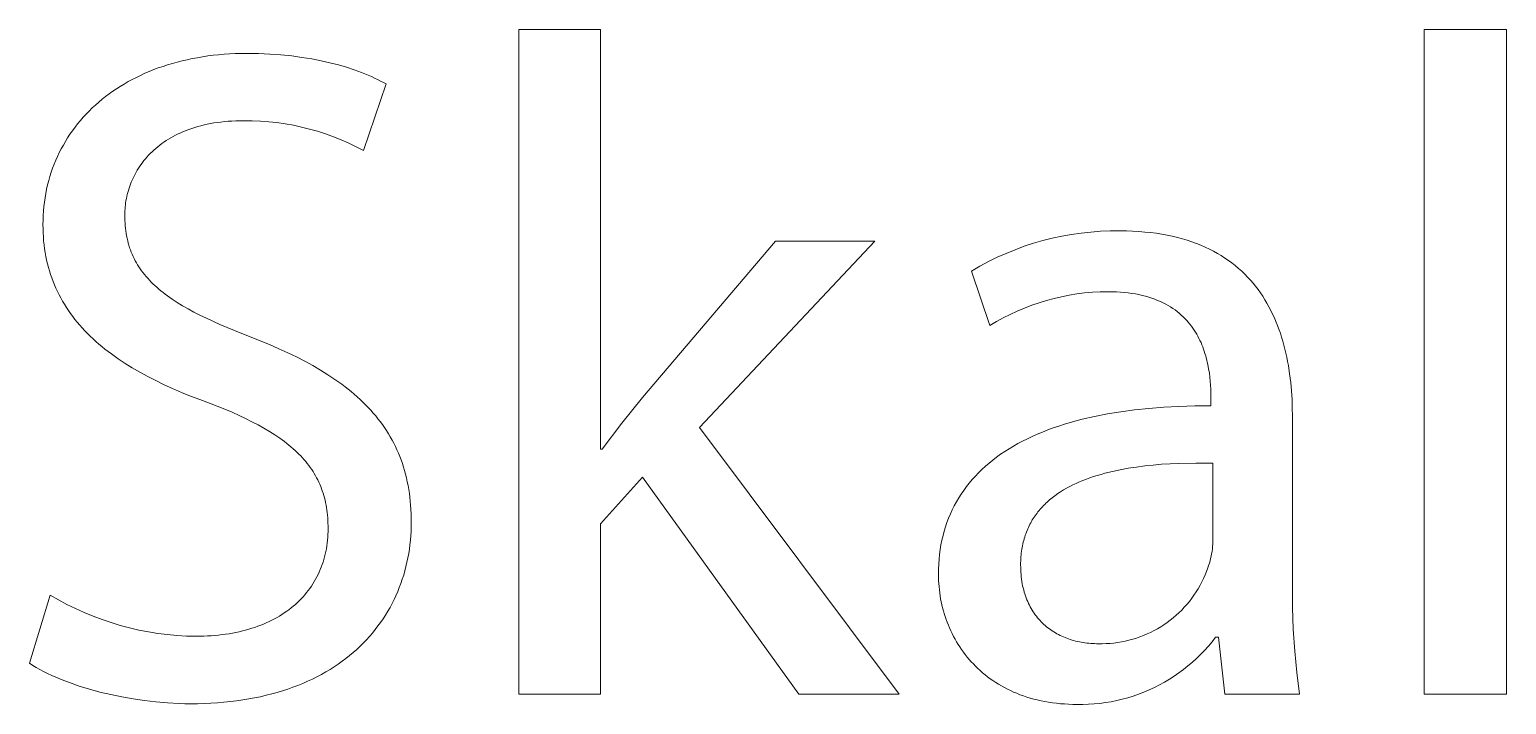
# Model space of a CAD drawing. Header units: millimetres. Extents: x -2542 to 6192, y -257 to 5845.
# Drawn here: x 5474.7 to 5612.7, y 121.5 to 184.5 of the extents above; entities that cross this region are included whole.
import ezdxf

# ---------------------------------------------------------------- set-up
doc = ezdxf.new("R2010")
doc.units = ezdxf.units.MM
doc.header["$MEASUREMENT"] = 0
doc.layers.add('Domyślny', color=7, linetype='Continuous', true_color=0x000000)

msp = doc.modelspace()

# ---------------------------------------------------------------- linework, layer by layer
at = {"layer": 'Domyślny', "color": 18, "lineweight": 15, "true_color": 0x000000}
for p, q in [((5520.4, 122.43), (5520.4, 184.52)), ((5520.4, 184.52), (5528.02, 184.52)), ((5528.02, 184.52), (5528.02, 145.31)), ((5604.95, 184.52), (5612.65, 184.52)), ((5604.95, 122.42), (5604.95, 184.52)), ((5612.65, 184.52), (5612.65, 122.42)), ((5491.35, 182.05), (5491.85, 182.11)), ((5491.85, 182.11), (5492.35, 182.16)), ((5492.35, 182.16), (5492.86, 182.21)), ((5492.86, 182.21), (5493.38, 182.24)), ((5493.38, 182.24), (5493.9, 182.27)), ((5493.9, 182.27), (5494.43, 182.28)), ((5494.43, 182.28), (5494.96, 182.29)), ((5494.96, 182.29), (5496.08, 182.27)), ((5496.08, 182.27), (5497.15, 182.22)), ((5497.15, 182.22), (5498.18, 182.15)), ((5498.18, 182.15), (5499.18, 182.05)), ((5485.88, 180.6), (5486.3, 180.77)), ((5486.3, 180.77), (5486.72, 180.93)), ((5486.72, 180.93), (5487.16, 181.08)), ((5487.16, 181.08), (5487.59, 181.22)), ((5487.59, 181.22), (5488.04, 181.35)), ((5488.04, 181.35), (5488.49, 181.48)), ((5488.49, 181.48), (5488.95, 181.6)), ((5488.95, 181.6), (5489.42, 181.7)), ((5489.42, 181.7), (5489.89, 181.8)), ((5489.89, 181.8), (5490.37, 181.89)), ((5490.37, 181.89), (5490.86, 181.97)), ((5490.86, 181.97), (5491.35, 182.05)), ((5499.18, 182.05), (5500.13, 181.92)), ((5500.13, 181.92), (5501.05, 181.77)), ((5501.05, 181.77), (5501.92, 181.61)), ((5501.92, 181.61), (5502.75, 181.42)), ((5502.75, 181.42), (5503.55, 181.21)), ((5503.55, 181.21), (5504.3, 180.99)), ((5504.3, 180.99), (5505.02, 180.75)), ((5505.02, 180.75), (5505.69, 180.51)), ((5483.17, 179.21), (5483.54, 179.43)), ((5483.54, 179.43), (5483.91, 179.65)), ((5483.91, 179.65), (5484.29, 179.85)), ((5484.29, 179.85), (5484.68, 180.05)), ((5484.68, 180.05), (5485.07, 180.24)), ((5485.07, 180.24), (5485.47, 180.43)), ((5485.47, 180.43), (5485.88, 180.6)), ((5505.69, 180.51), (5506.33, 180.25)), ((5507.99, 179.44), (5505.9, 173.21)), ((5506.33, 180.25), (5506.63, 180.12)), ((5506.63, 180.12), (5506.92, 179.98)), ((5506.92, 179.98), (5507.2, 179.85)), ((5507.2, 179.85), (5507.48, 179.71)), ((5507.48, 179.71), (5507.74, 179.57)), ((5507.74, 179.57), (5507.99, 179.44)), ((5481.16, 177.73), (5481.47, 178)), ((5481.47, 178), (5481.79, 178.25)), ((5481.79, 178.25), (5482.13, 178.5)), ((5482.13, 178.5), (5482.47, 178.75)), ((5482.47, 178.75), (5482.82, 178.98)), ((5482.82, 178.98), (5483.17, 179.21)), ((5479.7, 176.32), (5479.98, 176.61)), ((5479.98, 176.61), (5480.26, 176.9)), ((5480.26, 176.9), (5480.55, 177.19)), ((5480.55, 177.19), (5480.85, 177.46)), ((5480.85, 177.46), (5481.16, 177.73)), ((5478.7, 175.07), (5478.94, 175.39)), ((5478.94, 175.39), (5479.18, 175.7)), ((5479.18, 175.7), (5479.44, 176.01)), ((5479.44, 176.01), (5479.7, 176.32)), ((5489.85, 175.28), (5489.58, 175.19)), ((5490.12, 175.37), (5489.85, 175.28)), ((5490.41, 175.46), (5490.12, 175.37)), ((5490.69, 175.53), (5490.41, 175.46)), ((5490.99, 175.61), (5490.69, 175.53)), ((5491.29, 175.67), (5490.99, 175.61)), ((5491.6, 175.73), (5491.29, 175.67)), ((5491.92, 175.79), (5491.6, 175.73)), ((5492.24, 175.84), (5491.92, 175.79)), ((5492.57, 175.88), (5492.24, 175.84)), ((5492.91, 175.92), (5492.57, 175.88)), ((5493.25, 175.95), (5492.91, 175.92)), ((5493.6, 175.97), (5493.25, 175.95)), ((5493.96, 175.99), (5493.6, 175.97)), ((5494.33, 176), (5493.96, 175.99)), ((5494.7, 176), (5494.33, 176)), ((5495.48, 176), (5494.7, 176)), ((5496.26, 175.96), (5495.48, 176)), ((5497.03, 175.9), (5496.26, 175.96)), ((5497.8, 175.82), (5497.03, 175.9)), ((5498.57, 175.71), (5497.8, 175.82)), ((5499.34, 175.57), (5498.57, 175.71)), ((5500.1, 175.41), (5499.34, 175.57)), ((5500.85, 175.22), (5500.1, 175.41)), ((5501.6, 175.01), (5500.85, 175.22)), ((5477.85, 173.73), (5478.05, 174.07)), ((5478.05, 174.07), (5478.25, 174.41)), ((5478.25, 174.41), (5478.47, 174.74)), ((5478.47, 174.74), (5478.7, 175.07)), ((5487.04, 173.86), (5486.85, 173.72)), ((5487.24, 174), (5487.04, 173.86)), ((5487.45, 174.14), (5487.24, 174)), ((5487.66, 174.27), (5487.45, 174.14)), ((5487.88, 174.4), (5487.66, 174.27)), ((5488.1, 174.53), (5487.88, 174.4)), ((5488.33, 174.65), (5488.1, 174.53)), ((5488.57, 174.77), (5488.33, 174.65)), ((5488.81, 174.88), (5488.57, 174.77)), ((5489.06, 174.99), (5488.81, 174.88)), ((5489.32, 175.09), (5489.06, 174.99)), ((5489.58, 175.19), (5489.32, 175.09)), ((5502.34, 174.77), (5501.6, 175.01)), ((5503.07, 174.51), (5502.34, 174.77)), ((5503.79, 174.22), (5503.07, 174.51)), ((5504.51, 173.91), (5503.79, 174.22)), ((5505.21, 173.57), (5504.51, 173.91)), ((5477.14, 172.3), (5477.3, 172.67)), ((5477.3, 172.67), (5477.47, 173.03)), ((5477.47, 173.03), (5477.65, 173.38)), ((5477.65, 173.38), (5477.85, 173.73)), ((5485.66, 172.61), (5485.52, 172.44)), ((5485.81, 172.78), (5485.66, 172.61)), ((5485.97, 172.94), (5485.81, 172.78)), ((5486.14, 173.1), (5485.97, 172.94)), ((5486.3, 173.26), (5486.14, 173.1)), ((5486.48, 173.42), (5486.3, 173.26)), ((5486.66, 173.57), (5486.48, 173.42)), ((5486.85, 173.72), (5486.66, 173.57)), ((5505.9, 173.21), (5505.21, 173.57)), ((5476.59, 170.79), (5476.72, 171.18)), ((5476.72, 171.18), (5476.85, 171.56)), ((5476.85, 171.56), (5476.99, 171.93)), ((5476.99, 171.93), (5477.14, 172.3)), ((5484.65, 171.2), (5484.55, 171.01)), ((5484.76, 171.38), (5484.65, 171.2)), ((5484.87, 171.56), (5484.76, 171.38)), ((5484.99, 171.74), (5484.87, 171.56)), ((5485.11, 171.92), (5484.99, 171.74)), ((5485.24, 172.1), (5485.11, 171.92)), ((5485.38, 172.27), (5485.24, 172.1)), ((5485.52, 172.44), (5485.38, 172.27)), ((5476.29, 169.62), (5476.38, 170.01)), ((5476.38, 170.01), (5476.48, 170.41)), ((5476.48, 170.41), (5476.59, 170.79)), ((5484.05, 169.88), (5483.99, 169.69)), ((5484.12, 170.07), (5484.05, 169.88)), ((5484.2, 170.26), (5484.12, 170.07)), ((5484.28, 170.45), (5484.2, 170.26)), ((5484.36, 170.64), (5484.28, 170.45)), ((5484.45, 170.83), (5484.36, 170.64)), ((5484.55, 171.01), (5484.45, 170.83)), ((5476.03, 167.98), (5476.08, 168.4)), ((5476.08, 168.4), (5476.14, 168.81)), ((5476.14, 168.81), (5476.21, 169.21)), ((5476.21, 169.21), (5476.29, 169.62)), ((5483.67, 168.34), (5483.65, 168.14)), ((5483.7, 168.53), (5483.67, 168.34)), ((5483.74, 168.72), (5483.7, 168.53)), ((5483.78, 168.92), (5483.74, 168.72)), ((5483.82, 169.11), (5483.78, 168.92)), ((5483.87, 169.3), (5483.82, 169.11)), ((5483.93, 169.49), (5483.87, 169.3)), ((5483.99, 169.69), (5483.93, 169.49)), ((5475.95, 166.72), (5475.96, 167.14)), ((5475.96, 167.14), (5475.99, 167.57)), ((5475.99, 167.57), (5476.03, 167.98)), ((5483.6, 167.57), (5483.59, 167.38)), ((5483.59, 167.38), (5483.59, 167.19)), ((5483.59, 167.19), (5483.59, 166.93)), ((5483.59, 166.93), (5483.6, 166.68)), ((5483.61, 167.76), (5483.6, 167.57)), ((5483.63, 167.95), (5483.61, 167.76)), ((5483.65, 168.14), (5483.63, 167.95)), ((5475.94, 166.29), (5475.95, 166.72)), ((5475.95, 165.9), (5475.94, 166.29)), ((5475.96, 165.52), (5475.95, 165.9)), ((5483.6, 166.68), (5483.61, 166.43)), ((5483.61, 166.43), (5483.63, 166.19)), ((5483.63, 166.19), (5483.66, 165.95)), ((5483.66, 165.95), (5483.69, 165.71)), ((5483.69, 165.71), (5483.72, 165.47)), ((5572.92, 165.5), (5573.82, 165.6)), ((5573.82, 165.6), (5574.73, 165.67)), ((5574.73, 165.67), (5575.64, 165.7)), ((5575.64, 165.7), (5576.55, 165.7)), ((5576.55, 165.7), (5577.15, 165.7)), ((5577.15, 165.7), (5577.73, 165.68)), ((5577.73, 165.68), (5578.3, 165.65)), ((5578.3, 165.65), (5578.86, 165.6)), ((5578.86, 165.6), (5579.4, 165.55)), ((5475.98, 165.15), (5475.96, 165.52)), ((5476.01, 164.77), (5475.98, 165.15)), ((5476.05, 164.41), (5476.01, 164.77)), ((5476.1, 164.04), (5476.05, 164.41)), ((5483.72, 165.47), (5483.76, 165.24)), ((5483.76, 165.24), (5483.81, 165.02)), ((5483.81, 165.02), (5483.86, 164.79)), ((5483.86, 164.79), (5483.91, 164.57)), ((5483.91, 164.57), (5483.97, 164.36)), ((5483.97, 164.36), (5484.04, 164.14)), ((5531.94, 150.14), (5544.36, 164.74)), ((5553.64, 164.74), (5537.26, 147.35)), ((5544.36, 164.74), (5553.64, 164.74)), ((5566.76, 163.95), (5567.61, 164.27)), ((5567.61, 164.27), (5568.48, 164.55)), ((5568.48, 164.55), (5569.35, 164.8)), ((5569.35, 164.8), (5570.23, 165.02)), ((5570.23, 165.02), (5571.12, 165.21)), ((5571.12, 165.21), (5572.02, 165.38)), ((5572.02, 165.38), (5572.92, 165.5)), ((5579.4, 165.55), (5579.93, 165.48)), ((5579.93, 165.48), (5580.45, 165.4)), ((5580.45, 165.4), (5580.95, 165.31)), ((5580.95, 165.31), (5581.44, 165.21)), ((5581.44, 165.21), (5581.92, 165.09)), ((5581.92, 165.09), (5582.38, 164.97)), ((5582.38, 164.97), (5582.83, 164.83)), ((5582.83, 164.83), (5583.27, 164.69)), ((5583.27, 164.69), (5583.7, 164.53)), ((5583.7, 164.53), (5584.11, 164.37)), ((5584.11, 164.37), (5584.52, 164.19)), ((5584.52, 164.19), (5584.91, 164.01)), ((5476.15, 163.69), (5476.1, 164.04)), ((5476.21, 163.33), (5476.15, 163.69)), ((5476.29, 162.98), (5476.21, 163.33)), ((5476.37, 162.64), (5476.29, 162.98)), ((5484.04, 164.14), (5484.11, 163.93)), ((5484.11, 163.93), (5484.19, 163.72)), ((5484.19, 163.72), (5484.28, 163.52)), ((5484.28, 163.52), (5484.37, 163.32)), ((5484.37, 163.32), (5484.46, 163.12)), ((5484.46, 163.12), (5484.56, 162.92)), ((5484.56, 162.92), (5484.67, 162.73)), ((5563.47, 162.41), (5564.27, 162.84)), ((5564.27, 162.84), (5565.08, 163.24)), ((5565.08, 163.24), (5565.92, 163.61)), ((5565.92, 163.61), (5566.76, 163.95)), ((5584.91, 164.01), (5585.29, 163.81)), ((5585.29, 163.81), (5585.65, 163.61)), ((5585.65, 163.61), (5586.01, 163.4)), ((5586.01, 163.4), (5586.35, 163.17)), ((5586.35, 163.17), (5586.69, 162.94)), ((5586.69, 162.94), (5587.01, 162.71)), ((5476.45, 162.3), (5476.37, 162.64)), ((5476.55, 161.97), (5476.45, 162.3)), ((5476.65, 161.63), (5476.55, 161.97)), ((5476.77, 161.31), (5476.65, 161.63)), ((5484.67, 162.73), (5484.78, 162.54)), ((5484.78, 162.54), (5484.9, 162.35)), ((5484.9, 162.35), (5485.02, 162.17)), ((5485.02, 162.17), (5485.15, 161.99)), ((5485.15, 161.99), (5485.29, 161.8)), ((5485.29, 161.8), (5485.43, 161.63)), ((5485.43, 161.63), (5485.58, 161.45)), ((5485.58, 161.45), (5485.73, 161.28)), ((5562.68, 161.95), (5563.47, 162.41)), ((5564.39, 156.86), (5562.68, 161.95)), ((5587.01, 162.71), (5587.32, 162.46)), ((5587.32, 162.46), (5587.62, 162.21)), ((5587.62, 162.21), (5587.92, 161.94)), ((5587.92, 161.94), (5588.2, 161.67)), ((5588.2, 161.67), (5588.47, 161.4)), ((5476.89, 160.99), (5476.77, 161.31)), ((5477.02, 160.67), (5476.89, 160.99)), ((5477.15, 160.35), (5477.02, 160.67)), ((5477.3, 160.04), (5477.15, 160.35)), ((5477.45, 159.74), (5477.3, 160.04)), ((5485.73, 161.28), (5485.89, 161.1)), ((5485.89, 161.1), (5486.05, 160.93)), ((5486.05, 160.93), (5486.22, 160.77)), ((5486.22, 160.77), (5486.4, 160.6)), ((5486.4, 160.6), (5486.58, 160.44)), ((5486.58, 160.44), (5486.77, 160.27)), ((5486.77, 160.27), (5486.96, 160.11)), ((5486.96, 160.11), (5487.16, 159.95)), ((5588.47, 161.4), (5588.73, 161.11)), ((5588.73, 161.11), (5588.98, 160.82)), ((5588.98, 160.82), (5589.22, 160.53)), ((5589.22, 160.53), (5589.45, 160.22)), ((5589.45, 160.22), (5589.67, 159.91)), ((5477.61, 159.44), (5477.45, 159.74)), ((5477.77, 159.14), (5477.61, 159.44)), ((5477.95, 158.85), (5477.77, 159.14)), ((5478.13, 158.56), (5477.95, 158.85)), ((5487.16, 159.95), (5487.37, 159.79)), ((5487.37, 159.79), (5487.58, 159.64)), ((5487.58, 159.64), (5488.02, 159.33)), ((5488.02, 159.33), (5488.49, 159.02)), ((5488.49, 159.02), (5488.98, 158.72)), ((5488.98, 158.72), (5489.5, 158.43)), ((5568.31, 158.76), (5567.63, 158.5)), ((5568.99, 159), (5568.31, 158.76)), ((5569.69, 159.21), (5568.99, 159)), ((5570.39, 159.4), (5569.69, 159.21)), ((5571.09, 159.56), (5570.39, 159.4)), ((5571.81, 159.7), (5571.09, 159.56)), ((5572.52, 159.82), (5571.81, 159.7)), ((5573.24, 159.91), (5572.52, 159.82)), ((5573.97, 159.98), (5573.24, 159.91)), ((5574.69, 160.02), (5573.97, 159.98)), ((5575.42, 160.03), (5574.69, 160.02)), ((5575.82, 160.03), (5575.42, 160.03)), ((5576.21, 160.02), (5575.82, 160.03)), ((5576.59, 159.99), (5576.21, 160.02)), ((5576.95, 159.96), (5576.59, 159.99)), ((5577.31, 159.92), (5576.95, 159.96)), ((5577.66, 159.87), (5577.31, 159.92)), ((5577.99, 159.82), (5577.66, 159.87)), ((5578.32, 159.76), (5577.99, 159.82)), ((5578.63, 159.68), (5578.32, 159.76)), ((5578.94, 159.61), (5578.63, 159.68)), ((5579.24, 159.52), (5578.94, 159.61)), ((5579.52, 159.43), (5579.24, 159.52)), ((5579.8, 159.33), (5579.52, 159.43)), ((5580.07, 159.22), (5579.8, 159.33)), ((5580.33, 159.11), (5580.07, 159.22)), ((5580.58, 158.99), (5580.33, 159.11)), ((5580.82, 158.87), (5580.58, 158.99)), ((5581.05, 158.74), (5580.82, 158.87)), ((5581.27, 158.6), (5581.05, 158.74)), ((5589.67, 159.91), (5589.88, 159.6)), ((5589.88, 159.6), (5590.09, 159.28)), ((5590.09, 159.28), (5590.28, 158.95)), ((5590.28, 158.95), (5590.47, 158.62)), ((5478.32, 158.27), (5478.13, 158.56)), ((5478.52, 157.99), (5478.32, 158.27)), ((5478.72, 157.71), (5478.52, 157.99)), ((5478.93, 157.44), (5478.72, 157.71)), ((5479.15, 157.17), (5478.93, 157.44)), ((5489.5, 158.43), (5490.04, 158.13)), ((5490.04, 158.13), (5490.61, 157.84)), ((5490.61, 157.84), (5491.21, 157.55)), ((5491.21, 157.55), (5492.47, 156.97)), ((5565.65, 157.58), (5565.02, 157.23)), ((5566.3, 157.91), (5565.65, 157.58)), ((5566.96, 158.22), (5566.3, 157.91)), ((5567.63, 158.5), (5566.96, 158.22)), ((5581.49, 158.46), (5581.27, 158.6)), ((5581.7, 158.32), (5581.49, 158.46)), ((5581.9, 158.17), (5581.7, 158.32)), ((5582.09, 158.01), (5581.9, 158.17)), ((5582.27, 157.85), (5582.09, 158.01)), ((5582.45, 157.69), (5582.27, 157.85)), ((5582.62, 157.52), (5582.45, 157.69)), ((5582.78, 157.35), (5582.62, 157.52)), ((5582.93, 157.17), (5582.78, 157.35)), ((5590.47, 158.62), (5590.64, 158.28)), ((5590.64, 158.28), (5590.81, 157.94)), ((5590.81, 157.94), (5590.97, 157.59)), ((5590.97, 157.59), (5591.12, 157.24)), ((5479.38, 156.9), (5479.15, 157.17)), ((5479.61, 156.64), (5479.38, 156.9)), ((5479.85, 156.38), (5479.61, 156.64)), ((5480.1, 156.12), (5479.85, 156.38)), ((5480.36, 155.87), (5480.1, 156.12)), ((5492.47, 156.97), (5493.84, 156.4)), ((5493.84, 156.4), (5495.31, 155.82)), ((5565.02, 157.23), (5564.39, 156.86)), ((5583.08, 157), (5582.93, 157.17)), ((5583.22, 156.81), (5583.08, 157)), ((5583.35, 156.63), (5583.22, 156.81)), ((5583.48, 156.44), (5583.35, 156.63)), ((5583.6, 156.25), (5583.48, 156.44)), ((5583.72, 156.06), (5583.6, 156.25)), ((5583.82, 155.86), (5583.72, 156.06)), ((5591.12, 157.24), (5591.26, 156.88)), ((5591.26, 156.88), (5591.4, 156.52)), ((5591.4, 156.52), (5591.53, 156.15)), ((5591.53, 156.15), (5591.65, 155.79)), ((5480.62, 155.62), (5480.36, 155.87)), ((5480.89, 155.38), (5480.62, 155.62)), ((5481.16, 155.14), (5480.89, 155.38)), ((5481.45, 154.9), (5481.16, 155.14)), ((5481.74, 154.67), (5481.45, 154.9)), ((5482.03, 154.44), (5481.74, 154.67)), ((5495.31, 155.82), (5497.12, 155.08)), ((5497.12, 155.08), (5497.99, 154.7)), ((5497.99, 154.7), (5498.82, 154.32)), ((5583.93, 155.67), (5583.82, 155.86)), ((5584.02, 155.47), (5583.93, 155.67)), ((5584.12, 155.27), (5584.02, 155.47)), ((5584.2, 155.07), (5584.12, 155.27)), ((5584.28, 154.87), (5584.2, 155.07)), ((5584.36, 154.66), (5584.28, 154.87)), ((5584.43, 154.46), (5584.36, 154.66)), ((5591.65, 155.79), (5591.76, 155.41)), ((5591.76, 155.41), (5591.86, 155.04)), ((5591.86, 155.04), (5591.96, 154.66)), ((5591.96, 154.66), (5592.05, 154.28)), ((5482.34, 154.21), (5482.03, 154.44)), ((5482.96, 153.76), (5482.34, 154.21)), ((5483.61, 153.33), (5482.96, 153.76)), ((5484.29, 152.91), (5483.61, 153.33)), ((5498.82, 154.32), (5499.63, 153.93)), ((5499.63, 153.93), (5500.4, 153.53)), ((5500.4, 153.53), (5501.15, 153.12)), ((5584.49, 154.26), (5584.43, 154.46)), ((5584.56, 154.05), (5584.49, 154.26)), ((5584.61, 153.85), (5584.56, 154.05)), ((5584.67, 153.64), (5584.61, 153.85)), ((5584.71, 153.44), (5584.67, 153.64)), ((5584.76, 153.24), (5584.71, 153.44)), ((5584.83, 152.83), (5584.76, 153.24)), ((5592.05, 154.28), (5592.14, 153.9)), ((5592.14, 153.9), (5592.21, 153.51)), ((5592.21, 153.51), (5592.28, 153.12)), ((5485, 152.5), (5484.29, 152.91)), ((5485.73, 152.1), (5485, 152.5)), ((5486.48, 151.72), (5485.73, 152.1)), ((5501.15, 153.12), (5501.87, 152.7)), ((5501.87, 152.7), (5502.56, 152.27)), ((5502.56, 152.27), (5503.22, 151.83)), ((5503.22, 151.83), (5503.85, 151.38)), ((5584.9, 152.43), (5584.83, 152.83)), ((5584.95, 152.04), (5584.9, 152.43)), ((5584.98, 151.66), (5584.95, 152.04)), ((5592.28, 153.12), (5592.4, 152.34)), ((5592.4, 152.34), (5592.5, 151.55)), ((5487.26, 151.34), (5486.48, 151.72)), ((5488.06, 150.98), (5487.26, 151.34)), ((5488.89, 150.62), (5488.06, 150.98)), ((5489.74, 150.28), (5488.89, 150.62)), ((5503.85, 151.38), (5504.16, 151.15)), ((5504.16, 151.15), (5504.45, 150.92)), ((5504.45, 150.92), (5504.74, 150.69)), ((5504.74, 150.69), (5505.03, 150.45)), ((5505.03, 150.45), (5505.3, 150.21)), ((5585.01, 151.28), (5584.98, 151.66)), ((5585.03, 150.92), (5585.01, 151.28)), ((5585.04, 150.57), (5585.03, 150.92)), ((5585.04, 150.23), (5585.04, 150.57)), ((5592.5, 151.55), (5592.57, 150.76)), ((5592.57, 150.76), (5592.62, 149.97)), ((5490.61, 149.95), (5489.74, 150.28)), ((5491.5, 149.62), (5490.61, 149.95)), ((5492.93, 149.05), (5491.5, 149.62)), ((5493.61, 148.76), (5492.93, 149.05)), ((5505.3, 150.21), (5505.57, 149.96)), ((5505.57, 149.96), (5505.83, 149.71)), ((5505.83, 149.71), (5506.08, 149.46)), ((5506.08, 149.46), (5506.33, 149.21)), ((5506.33, 149.21), (5506.57, 148.95)), ((5530.03, 147.76), (5531.94, 150.14)), ((5577.92, 148.99), (5579.26, 149.13)), ((5579.26, 149.13), (5580.64, 149.23)), ((5580.64, 149.23), (5582.06, 149.31)), ((5582.06, 149.31), (5583.53, 149.35)), ((5583.53, 149.35), (5585.04, 149.36)), ((5585.04, 149.36), (5585.04, 150.23)), ((5592.62, 149.97), (5592.65, 149.17)), ((5592.65, 149.17), (5592.66, 148.37)), ((5494.26, 148.47), (5493.61, 148.76)), ((5494.88, 148.18), (5494.26, 148.47)), ((5495.47, 147.88), (5494.88, 148.18)), ((5496.04, 147.58), (5495.47, 147.88)), ((5506.57, 148.95), (5506.8, 148.69)), ((5506.8, 148.69), (5507.03, 148.43)), ((5507.03, 148.43), (5507.24, 148.16)), ((5507.24, 148.16), (5507.45, 147.89)), ((5507.45, 147.89), (5507.66, 147.61)), ((5528.19, 145.31), (5530.03, 147.76)), ((5570.83, 147.47), (5571.36, 147.64)), ((5571.36, 147.64), (5571.9, 147.81)), ((5571.9, 147.81), (5572.45, 147.96)), ((5572.45, 147.96), (5573.01, 148.11)), ((5573.01, 148.11), (5574.17, 148.37)), ((5574.17, 148.37), (5575.38, 148.61)), ((5575.38, 148.61), (5576.63, 148.81)), ((5576.63, 148.81), (5577.92, 148.99)), ((5592.66, 148.37), (5592.66, 132.55)), ((5496.58, 147.28), (5496.04, 147.58)), ((5497.1, 146.97), (5496.58, 147.28)), ((5497.59, 146.66), (5497.1, 146.97)), ((5498.06, 146.34), (5497.59, 146.66)), ((5498.5, 146.02), (5498.06, 146.34)), ((5507.66, 147.61), (5507.85, 147.33)), ((5507.85, 147.33), (5508.04, 147.05)), ((5508.04, 147.05), (5508.22, 146.76)), ((5508.22, 146.76), (5508.39, 146.47)), ((5508.39, 146.47), (5508.56, 146.17)), ((5537.26, 147.35), (5555.91, 122.43)), ((5567.46, 146.07), (5567.9, 146.29)), ((5567.9, 146.29), (5568.36, 146.51)), ((5568.36, 146.51), (5568.83, 146.72)), ((5568.83, 146.72), (5569.31, 146.92)), ((5569.31, 146.92), (5569.81, 147.11)), ((5569.81, 147.11), (5570.31, 147.3)), ((5570.31, 147.3), (5570.83, 147.47)), ((5498.71, 145.86), (5498.5, 146.02)), ((5498.91, 145.7), (5498.71, 145.86)), ((5499.11, 145.53), (5498.91, 145.7)), ((5499.31, 145.36), (5499.11, 145.53)), ((5499.49, 145.2), (5499.31, 145.36)), ((5499.67, 145.03), (5499.49, 145.2)), ((5499.85, 144.85), (5499.67, 145.03)), ((5508.56, 146.17), (5508.72, 145.87)), ((5508.72, 145.87), (5508.87, 145.57)), ((5508.87, 145.57), (5509.01, 145.26)), ((5509.01, 145.26), (5509.15, 144.95)), ((5509.15, 144.95), (5509.28, 144.63)), ((5528.02, 145.31), (5528.19, 145.31)), ((5565.4, 144.84), (5565.79, 145.1)), ((5565.79, 145.1), (5566.19, 145.35)), ((5566.19, 145.35), (5566.6, 145.6)), ((5566.6, 145.6), (5567.02, 145.84)), ((5567.02, 145.84), (5567.46, 146.07)), ((5500.02, 144.68), (5499.85, 144.85)), ((5500.18, 144.5), (5500.02, 144.68)), ((5500.34, 144.33), (5500.18, 144.5)), ((5500.49, 144.15), (5500.34, 144.33)), ((5500.64, 143.97), (5500.49, 144.15)), ((5500.78, 143.78), (5500.64, 143.97)), ((5500.92, 143.6), (5500.78, 143.78)), ((5501.05, 143.41), (5500.92, 143.6)), ((5509.28, 144.63), (5509.4, 144.31)), ((5509.4, 144.31), (5509.52, 143.98)), ((5509.52, 143.98), (5509.62, 143.65)), ((5509.62, 143.65), (5509.72, 143.31)), ((5563.65, 143.42), (5563.98, 143.72)), ((5563.98, 143.72), (5564.32, 144.01)), ((5564.32, 144.01), (5564.67, 144.29)), ((5564.67, 144.29), (5565.03, 144.57)), ((5565.03, 144.57), (5565.4, 144.84)), ((5577.33, 143.53), (5576.58, 143.4)), ((5578.09, 143.65), (5577.33, 143.53)), ((5578.87, 143.75), (5578.09, 143.65)), ((5579.65, 143.83), (5578.87, 143.75)), ((5580.44, 143.9), (5579.65, 143.83)), ((5581.24, 143.95), (5580.44, 143.9)), ((5582.03, 143.99), (5581.24, 143.95)), ((5583.63, 144.02), (5582.03, 143.99)), ((5585.22, 144.01), (5583.63, 144.02)), ((5585.22, 136.68), (5585.22, 144.01)), ((5501.17, 143.22), (5501.05, 143.41)), ((5501.29, 143.03), (5501.17, 143.22)), ((5501.4, 142.84), (5501.29, 143.03)), ((5501.51, 142.64), (5501.4, 142.84)), ((5501.61, 142.44), (5501.51, 142.64)), ((5501.71, 142.24), (5501.61, 142.44)), ((5501.8, 142.04), (5501.71, 142.24)), ((5509.72, 143.31), (5509.81, 142.97)), ((5509.81, 142.97), (5509.9, 142.63)), ((5509.9, 142.63), (5509.98, 142.28)), ((5509.98, 142.28), (5510.05, 141.92)), ((5531.94, 142.7), (5528.02, 138.33)), ((5546.54, 122.43), (5531.94, 142.7)), ((5562.21, 141.82), (5562.47, 142.15)), ((5562.47, 142.15), (5562.75, 142.48)), ((5562.75, 142.48), (5563.04, 142.8)), ((5563.04, 142.8), (5563.34, 143.11)), ((5563.34, 143.11), (5563.65, 143.42)), ((5572.46, 142.12), (5572.16, 141.98)), ((5572.77, 142.26), (5572.46, 142.12)), ((5573.09, 142.39), (5572.77, 142.26)), ((5573.42, 142.52), (5573.09, 142.39)), ((5573.75, 142.64), (5573.42, 142.52)), ((5574.09, 142.75), (5573.75, 142.64)), ((5574.43, 142.86), (5574.09, 142.75)), ((5574.78, 142.96), (5574.43, 142.86)), ((5575.13, 143.06), (5574.78, 142.96)), ((5575.85, 143.24), (5575.13, 143.06)), ((5576.58, 143.4), (5575.85, 143.24)), ((5501.89, 141.83), (5501.8, 142.04)), ((5501.97, 141.62), (5501.89, 141.83)), ((5502.04, 141.41), (5501.97, 141.62)), ((5502.11, 141.2), (5502.04, 141.41)), ((5502.18, 140.98), (5502.11, 141.2)), ((5502.24, 140.76), (5502.18, 140.98)), ((5502.3, 140.54), (5502.24, 140.76)), ((5510.05, 141.92), (5510.11, 141.56)), ((5510.11, 141.56), (5510.17, 141.19)), ((5510.17, 141.19), (5510.21, 140.82)), ((5510.21, 140.82), (5510.26, 140.45)), ((5561.27, 140.4), (5561.49, 140.77)), ((5561.49, 140.77), (5561.71, 141.12)), ((5561.71, 141.12), (5561.95, 141.47)), ((5561.95, 141.47), (5562.21, 141.82)), ((5570.22, 140.78), (5570.1, 140.68)), ((5570.47, 140.97), (5570.22, 140.78)), ((5570.73, 141.16), (5570.47, 140.97)), ((5571, 141.34), (5570.73, 141.16)), ((5571.28, 141.51), (5571, 141.34)), ((5571.57, 141.67), (5571.28, 141.51)), ((5571.86, 141.83), (5571.57, 141.67)), ((5572.16, 141.98), (5571.86, 141.83)), ((5502.35, 140.32), (5502.3, 140.54)), ((5502.39, 140.09), (5502.35, 140.32)), ((5502.43, 139.86), (5502.39, 140.09)), ((5502.47, 139.63), (5502.43, 139.86)), ((5502.5, 139.39), (5502.47, 139.63)), ((5502.52, 139.15), (5502.5, 139.39)), ((5510.26, 140.45), (5510.29, 140.07)), ((5510.29, 140.07), (5510.31, 139.68)), ((5510.31, 139.68), (5510.33, 139.29)), ((5560.71, 139.27), (5560.88, 139.65)), ((5560.88, 139.65), (5561.07, 140.03)), ((5561.07, 140.03), (5561.27, 140.4)), ((5568.8, 139.35), (5568.71, 139.22)), ((5568.89, 139.47), (5568.8, 139.35)), ((5568.99, 139.59), (5568.89, 139.47)), ((5569.09, 139.71), (5568.99, 139.59)), ((5569.19, 139.82), (5569.09, 139.71)), ((5569.3, 139.94), (5569.19, 139.82)), ((5569.41, 140.05), (5569.3, 139.94)), ((5569.52, 140.16), (5569.41, 140.05)), ((5569.63, 140.27), (5569.52, 140.16)), ((5569.74, 140.37), (5569.63, 140.27)), ((5569.86, 140.48), (5569.74, 140.37)), ((5569.98, 140.58), (5569.86, 140.48)), ((5570.1, 140.68), (5569.98, 140.58)), ((5502.55, 138.91), (5502.52, 139.15)), ((5502.56, 138.66), (5502.55, 138.91)), ((5502.57, 138.41), (5502.56, 138.66)), ((5502.58, 138.16), (5502.57, 138.41)), ((5502.58, 137.9), (5502.58, 138.16)), ((5510.33, 139.29), (5510.34, 138.89)), ((5510.34, 138.06), (5510.33, 137.64)), ((5510.34, 138.89), (5510.35, 138.49)), ((5510.35, 138.49), (5510.34, 138.06)), ((5528.02, 138.33), (5528.02, 122.43)), ((5560.13, 137.66), (5560.25, 138.07)), ((5560.25, 138.07), (5560.39, 138.48)), ((5560.39, 138.48), (5560.54, 138.88)), ((5560.54, 138.88), (5560.71, 139.27)), ((5568, 138.01), (5567.93, 137.87)), ((5568.06, 138.16), (5568, 138.01)), ((5568.14, 138.3), (5568.06, 138.16)), ((5568.21, 138.44), (5568.14, 138.3)), ((5568.29, 138.57), (5568.21, 138.44)), ((5568.36, 138.71), (5568.29, 138.57)), ((5568.45, 138.84), (5568.36, 138.71)), ((5568.53, 138.97), (5568.45, 138.84)), ((5568.62, 139.1), (5568.53, 138.97)), ((5568.71, 139.22), (5568.62, 139.1)), ((5502.5, 136.55), (5502.53, 136.81)), ((5502.53, 136.81), (5502.55, 137.08)), ((5502.55, 137.08), (5502.57, 137.35)), ((5502.57, 137.35), (5502.58, 137.63)), ((5502.58, 137.63), (5502.58, 137.9)), ((5510.27, 136.8), (5510.22, 136.38)), ((5510.3, 137.22), (5510.27, 136.8)), ((5510.33, 137.64), (5510.3, 137.22)), ((5559.83, 136.37), (5559.92, 136.81)), ((5559.92, 136.81), (5560.02, 137.24)), ((5560.02, 137.24), (5560.13, 137.66)), ((5567.52, 136.63), (5567.48, 136.47)), ((5567.56, 136.79), (5567.52, 136.63)), ((5567.6, 136.95), (5567.56, 136.79)), ((5567.65, 137.11), (5567.6, 136.95)), ((5567.7, 137.27), (5567.65, 137.11)), ((5567.75, 137.42), (5567.7, 137.27)), ((5567.81, 137.57), (5567.75, 137.42)), ((5567.87, 137.72), (5567.81, 137.57)), ((5567.93, 137.87), (5567.87, 137.72)), ((5585.21, 136.45), (5585.22, 136.68)), ((5502.18, 135.02), (5502.25, 135.26)), ((5502.25, 135.26), (5502.32, 135.51)), ((5502.32, 135.51), (5502.37, 135.77)), ((5502.37, 135.77), (5502.42, 136.02)), ((5502.42, 136.02), (5502.46, 136.28)), ((5502.46, 136.28), (5502.5, 136.55)), ((5510.11, 135.56), (5510.03, 135.15)), ((5510.17, 135.97), (5510.11, 135.56)), ((5510.22, 136.38), (5510.17, 135.97)), ((5559.65, 135.03), (5559.7, 135.49)), ((5559.7, 135.49), (5559.76, 135.93)), ((5559.76, 135.93), (5559.83, 136.37)), ((5567.3, 135.25), (5567.29, 135.06)), ((5567.32, 135.43), (5567.3, 135.25)), ((5567.33, 135.61), (5567.32, 135.43)), ((5567.36, 135.78), (5567.33, 135.61)), ((5567.38, 135.96), (5567.36, 135.78)), ((5567.41, 136.13), (5567.38, 135.96)), ((5567.44, 136.3), (5567.41, 136.13)), ((5567.48, 136.47), (5567.44, 136.3)), ((5585.02, 135.1), (5585.07, 135.33)), ((5585.07, 135.33), (5585.11, 135.55)), ((5585.11, 135.55), (5585.15, 135.77)), ((5585.15, 135.77), (5585.18, 136)), ((5585.18, 136), (5585.2, 136.23)), ((5585.2, 136.23), (5585.21, 136.45)), ((5501.64, 133.6), (5501.75, 133.83)), ((5501.75, 133.83), (5501.85, 134.06)), ((5501.85, 134.06), (5501.94, 134.29)), ((5501.94, 134.29), (5502.03, 134.53)), ((5502.03, 134.53), (5502.11, 134.77)), ((5502.11, 134.77), (5502.18, 135.02)), ((5509.75, 133.95), (5509.64, 133.55)), ((5509.85, 134.34), (5509.75, 133.95)), ((5509.95, 134.75), (5509.85, 134.34)), ((5510.03, 135.15), (5509.95, 134.75)), ((5559.59, 133.63), (5559.6, 134.1)), ((5559.6, 134.1), (5559.62, 134.57)), ((5559.62, 134.57), (5559.65, 135.03)), ((5567.28, 134.88), (5567.27, 134.69)), ((5567.27, 134.69), (5567.27, 134.5)), ((5567.27, 134.5), (5567.28, 134.27)), ((5567.29, 135.06), (5567.28, 134.88)), ((5567.28, 134.27), (5567.28, 134.04)), ((5567.28, 134.04), (5567.29, 133.82)), ((5584.5, 133.57), (5584.63, 133.9)), ((5584.63, 133.9), (5584.75, 134.24)), ((5584.75, 134.24), (5584.83, 134.45)), ((5584.83, 134.45), (5584.9, 134.67)), ((5584.9, 134.67), (5584.96, 134.88)), ((5584.96, 134.88), (5585.02, 135.1)), ((5500.88, 132.31), (5501.02, 132.52)), ((5501.02, 132.52), (5501.16, 132.73)), ((5501.16, 132.73), (5501.29, 132.94)), ((5501.29, 132.94), (5501.41, 133.16)), ((5501.41, 133.16), (5501.53, 133.38)), ((5501.53, 133.38), (5501.64, 133.6)), ((5509.38, 132.77), (5509.23, 132.39)), ((5509.51, 133.16), (5509.38, 132.77)), ((5509.64, 133.55), (5509.51, 133.16)), ((5559.6, 133.34), (5559.59, 133.63)), ((5559.61, 133.05), (5559.6, 133.34)), ((5559.62, 132.76), (5559.61, 133.05)), ((5559.65, 132.48), (5559.62, 132.76)), ((5559.68, 132.19), (5559.65, 132.48)), ((5567.29, 133.82), (5567.31, 133.6)), ((5567.31, 133.6), (5567.33, 133.38)), ((5567.33, 133.38), (5567.36, 133.17)), ((5567.36, 133.17), (5567.39, 132.96)), ((5567.39, 132.96), (5567.42, 132.75)), ((5567.42, 132.75), (5567.46, 132.55)), ((5567.46, 132.55), (5567.51, 132.36)), ((5583.85, 132.28), (5584.03, 132.6)), ((5584.03, 132.6), (5584.19, 132.91)), ((5584.19, 132.91), (5584.35, 133.24)), ((5584.35, 133.24), (5584.5, 133.57)), ((5592.66, 132.55), (5592.67, 130.52)), ((5474.69, 125.31), (5476.61, 131.68)), ((5476.61, 131.68), (5477.39, 131.23)), ((5477.39, 131.23), (5478.18, 130.81)), ((5499.71, 130.99), (5499.9, 131.17)), ((5499.9, 131.17), (5500.07, 131.35)), ((5500.07, 131.35), (5500.25, 131.53)), ((5500.25, 131.53), (5500.41, 131.72)), ((5500.41, 131.72), (5500.57, 131.92)), ((5500.57, 131.92), (5500.73, 132.11)), ((5500.73, 132.11), (5500.88, 132.31)), ((5508.74, 131.26), (5508.56, 130.89)), ((5508.92, 131.63), (5508.74, 131.26)), ((5509.08, 132.01), (5508.92, 131.63)), ((5509.23, 132.39), (5509.08, 132.01)), ((5559.71, 131.91), (5559.68, 132.19)), ((5559.75, 131.62), (5559.71, 131.91)), ((5559.8, 131.34), (5559.75, 131.62)), ((5559.85, 131.06), (5559.8, 131.34)), ((5567.51, 132.36), (5567.56, 132.16)), ((5567.56, 132.16), (5567.61, 131.97)), ((5567.61, 131.97), (5567.66, 131.79)), ((5567.66, 131.79), (5567.72, 131.6)), ((5567.72, 131.6), (5567.79, 131.43)), ((5567.79, 131.43), (5567.86, 131.25)), ((5567.86, 131.25), (5567.93, 131.08)), ((5567.93, 131.08), (5568.01, 130.91)), ((5582.8, 130.82), (5583.03, 131.1)), ((5583.03, 131.1), (5583.25, 131.39)), ((5583.25, 131.39), (5583.46, 131.68)), ((5583.46, 131.68), (5583.66, 131.98)), ((5583.66, 131.98), (5583.85, 132.28)), ((5478.18, 130.81), (5478.98, 130.42)), ((5478.98, 130.42), (5479.8, 130.05)), ((5479.8, 130.05), (5480.63, 129.71)), ((5480.63, 129.71), (5481.47, 129.39)), ((5497.81, 129.59), (5498.04, 129.73)), ((5498.04, 129.73), (5498.27, 129.87)), ((5498.27, 129.87), (5498.49, 130.02)), ((5498.49, 130.02), (5498.71, 130.17)), ((5498.71, 130.17), (5498.92, 130.32)), ((5498.92, 130.32), (5499.13, 130.48)), ((5499.13, 130.48), (5499.33, 130.65)), ((5499.33, 130.65), (5499.52, 130.82)), ((5499.52, 130.82), (5499.71, 130.99)), ((5507.95, 129.82), (5507.72, 129.47)), ((5508.16, 130.17), (5507.95, 129.82)), ((5508.37, 130.53), (5508.16, 130.17)), ((5508.56, 130.89), (5508.37, 130.53)), ((5559.92, 130.78), (5559.85, 131.06)), ((5559.98, 130.5), (5559.92, 130.78)), ((5560.06, 130.22), (5559.98, 130.5)), ((5560.14, 129.95), (5560.06, 130.22)), ((5560.22, 129.68), (5560.14, 129.95)), ((5568.01, 130.91), (5568.09, 130.75)), ((5568.09, 130.75), (5568.17, 130.59)), ((5568.17, 130.59), (5568.26, 130.43)), ((5568.26, 130.43), (5568.35, 130.28)), ((5568.35, 130.28), (5568.44, 130.13)), ((5568.44, 130.13), (5568.54, 129.98)), ((5568.54, 129.98), (5568.64, 129.84)), ((5568.64, 129.84), (5568.74, 129.7)), ((5568.74, 129.7), (5568.85, 129.57)), ((5581.52, 129.56), (5581.8, 129.8)), ((5581.8, 129.8), (5582.06, 130.04)), ((5582.06, 130.04), (5582.32, 130.29)), ((5582.32, 130.29), (5582.56, 130.56)), ((5582.56, 130.56), (5582.8, 130.82)), ((5592.67, 130.52), (5592.73, 128.49)), ((5481.47, 129.39), (5482.32, 129.11)), ((5482.32, 129.11), (5483.17, 128.85)), ((5483.17, 128.85), (5484.04, 128.62)), ((5484.04, 128.62), (5484.91, 128.42)), ((5484.91, 128.42), (5485.79, 128.25)), ((5494.27, 128.26), (5494.58, 128.33)), ((5494.58, 128.33), (5494.87, 128.41)), ((5494.87, 128.41), (5495.17, 128.49)), ((5495.17, 128.49), (5495.45, 128.58)), ((5495.45, 128.58), (5495.74, 128.67)), ((5495.74, 128.67), (5496.01, 128.77)), ((5496.01, 128.77), (5496.29, 128.87)), ((5496.29, 128.87), (5496.55, 128.98)), ((5496.55, 128.98), (5496.81, 129.09)), ((5496.81, 129.09), (5497.07, 129.21)), ((5497.07, 129.21), (5497.32, 129.33)), ((5497.32, 129.33), (5497.57, 129.46)), ((5497.57, 129.46), (5497.81, 129.59)), ((5506.99, 128.47), (5506.73, 128.14)), ((5507.24, 128.8), (5506.99, 128.47)), ((5507.49, 129.13), (5507.24, 128.8)), ((5507.72, 129.47), (5507.49, 129.13)), ((5560.32, 129.41), (5560.22, 129.68)), ((5560.41, 129.14), (5560.32, 129.41)), ((5560.52, 128.87), (5560.41, 129.14)), ((5560.63, 128.61), (5560.52, 128.87)), ((5560.75, 128.35), (5560.63, 128.61)), ((5560.87, 128.09), (5560.75, 128.35)), ((5568.85, 129.57), (5568.96, 129.44)), ((5568.96, 129.44), (5569.08, 129.31)), ((5569.08, 129.31), (5569.19, 129.19)), ((5569.19, 129.19), (5569.31, 129.07)), ((5569.31, 129.07), (5569.44, 128.95)), ((5569.44, 128.95), (5569.56, 128.84)), ((5569.56, 128.84), (5569.69, 128.73)), ((5569.69, 128.73), (5569.82, 128.63)), ((5569.82, 128.63), (5569.96, 128.53)), ((5569.96, 128.53), (5570.09, 128.43)), ((5570.09, 128.43), (5570.23, 128.33)), ((5570.23, 128.33), (5570.37, 128.24)), ((5579.41, 128.2), (5579.73, 128.37)), ((5579.73, 128.37), (5580.05, 128.54)), ((5580.05, 128.54), (5580.36, 128.72)), ((5580.36, 128.72), (5580.66, 128.92)), ((5580.66, 128.92), (5580.95, 129.12)), ((5580.95, 129.12), (5581.24, 129.34)), ((5581.24, 129.34), (5581.52, 129.56)), ((5592.73, 128.49), (5592.87, 126.46)), ((5485.79, 128.25), (5486.68, 128.11)), ((5486.68, 128.11), (5487.57, 128)), ((5487.57, 128), (5488.46, 127.92)), ((5488.46, 127.92), (5489.36, 127.86)), ((5489.36, 127.86), (5490.25, 127.84)), ((5490.25, 127.84), (5490.97, 127.85)), ((5490.97, 127.85), (5491.32, 127.87)), ((5491.32, 127.87), (5491.67, 127.89)), ((5491.67, 127.89), (5492.01, 127.92)), ((5492.01, 127.92), (5492.35, 127.95)), ((5492.35, 127.95), (5492.68, 127.99)), ((5492.68, 127.99), (5493.01, 128.03)), ((5493.01, 128.03), (5493.33, 128.08)), ((5493.33, 128.08), (5493.65, 128.13)), ((5493.65, 128.13), (5493.96, 128.2)), ((5493.96, 128.2), (5494.27, 128.26)), ((5505.87, 127.2), (5505.57, 126.9)), ((5506.17, 127.51), (5505.87, 127.2)), ((5506.45, 127.82), (5506.17, 127.51)), ((5506.73, 128.14), (5506.45, 127.82)), ((5561.01, 127.83), (5560.87, 128.09)), ((5561.14, 127.58), (5561.01, 127.83)), ((5561.29, 127.33), (5561.14, 127.58)), ((5561.44, 127.08), (5561.29, 127.33)), ((5561.59, 126.84), (5561.44, 127.08)), ((5570.37, 128.24), (5570.52, 128.16)), ((5570.52, 128.16), (5570.66, 128.07)), ((5570.66, 128.07), (5570.81, 127.99)), ((5570.81, 127.99), (5570.96, 127.92)), ((5570.96, 127.92), (5571.12, 127.84)), ((5571.12, 127.84), (5571.27, 127.78)), ((5571.27, 127.78), (5571.43, 127.71)), ((5571.43, 127.71), (5571.59, 127.65)), ((5571.59, 127.65), (5571.75, 127.59)), ((5571.75, 127.59), (5571.91, 127.54)), ((5571.91, 127.54), (5572.08, 127.48)), ((5572.08, 127.48), (5572.25, 127.44)), ((5572.25, 127.44), (5572.41, 127.39)), ((5572.41, 127.39), (5572.59, 127.35)), ((5572.59, 127.35), (5572.76, 127.32)), ((5572.76, 127.32), (5572.93, 127.28)), ((5572.93, 127.28), (5573.1, 127.25)), ((5573.1, 127.25), (5573.28, 127.23)), ((5573.28, 127.23), (5573.46, 127.2)), ((5573.46, 127.2), (5573.64, 127.18)), ((5573.64, 127.18), (5573.82, 127.17)), ((5573.82, 127.17), (5574, 127.16)), ((5574, 127.16), (5574.18, 127.15)), ((5574.18, 127.15), (5574.36, 127.14)), ((5574.36, 127.14), (5574.54, 127.14)), ((5574.54, 127.14), (5574.9, 127.14)), ((5574.9, 127.14), (5575.26, 127.15)), ((5575.26, 127.15), (5575.62, 127.17)), ((5575.62, 127.17), (5575.98, 127.2)), ((5575.98, 127.2), (5576.34, 127.25)), ((5576.34, 127.25), (5576.69, 127.31)), ((5576.69, 127.31), (5577.04, 127.38)), ((5577.04, 127.38), (5577.39, 127.46)), ((5577.39, 127.46), (5577.74, 127.56)), ((5577.74, 127.56), (5578.08, 127.66)), ((5578.08, 127.66), (5578.42, 127.78)), ((5578.42, 127.78), (5578.76, 127.91)), ((5578.76, 127.91), (5579.09, 128.05)), ((5579.09, 128.05), (5579.41, 128.2)), ((5585.15, 127.33), (5584.81, 126.92)), ((5585.48, 127.75), (5585.15, 127.33)), ((5585.74, 127.75), (5585.48, 127.75)), ((5586.35, 122.43), (5585.74, 127.75)), ((5504.24, 125.76), (5503.89, 125.5)), ((5504.59, 126.04), (5504.24, 125.76)), ((5504.93, 126.32), (5504.59, 126.04)), ((5505.25, 126.6), (5504.93, 126.32)), ((5505.57, 126.9), (5505.25, 126.6)), ((5561.75, 126.6), (5561.59, 126.84)), ((5561.92, 126.36), (5561.75, 126.6)), ((5562.1, 126.13), (5561.92, 126.36)), ((5562.28, 125.9), (5562.1, 126.13)), ((5562.47, 125.68), (5562.28, 125.9)), ((5562.66, 125.46), (5562.47, 125.68)), ((5583.7, 125.77), (5583.31, 125.41)), ((5584.08, 126.14), (5583.7, 125.77)), ((5584.45, 126.52), (5584.08, 126.14)), ((5584.81, 126.92), (5584.45, 126.52)), ((5592.87, 126.46), (5593.07, 124.44)), ((5474.99, 125.12), (5474.69, 125.31)), ((5475.32, 124.92), (5474.99, 125.12)), ((5475.65, 124.73), (5475.32, 124.92)), ((5476.01, 124.55), (5475.65, 124.73)), ((5476.38, 124.36), (5476.01, 124.55)), ((5476.76, 124.18), (5476.38, 124.36)), ((5477.16, 124.01), (5476.76, 124.18)), ((5501.95, 124.27), (5501.54, 124.05)), ((5502.36, 124.5), (5501.95, 124.27)), ((5502.76, 124.74), (5502.36, 124.5)), ((5503.14, 124.98), (5502.76, 124.74)), ((5503.52, 125.24), (5503.14, 124.98)), ((5503.89, 125.5), (5503.52, 125.24)), ((5562.86, 125.25), (5562.66, 125.46)), ((5563.07, 125.04), (5562.86, 125.25)), ((5563.28, 124.83), (5563.07, 125.04)), ((5563.5, 124.63), (5563.28, 124.83)), ((5563.72, 124.43), (5563.5, 124.63)), ((5563.95, 124.24), (5563.72, 124.43)), ((5564.19, 124.05), (5563.95, 124.24)), ((5582.06, 124.41), (5581.62, 124.11)), ((5582.48, 124.73), (5582.06, 124.41)), ((5582.9, 125.06), (5582.48, 124.73)), ((5583.31, 125.41), (5582.9, 125.06)), ((5593.07, 124.44), (5593.33, 122.43)), ((5477.57, 123.84), (5477.16, 124.01)), ((5477.99, 123.67), (5477.57, 123.84)), ((5478.43, 123.51), (5477.99, 123.67)), ((5479.33, 123.19), (5478.43, 123.51)), ((5480.28, 122.9), (5479.33, 123.19)), ((5481.26, 122.63), (5480.28, 122.9)), ((5498.81, 122.9), (5498.32, 122.74)), ((5499.29, 123.07), (5498.81, 122.9)), ((5499.76, 123.25), (5499.29, 123.07)), ((5500.22, 123.44), (5499.76, 123.25)), ((5500.67, 123.63), (5500.22, 123.44)), ((5501.11, 123.84), (5500.67, 123.63)), ((5501.54, 124.05), (5501.11, 123.84)), ((5564.43, 123.87), (5564.19, 124.05)), ((5564.68, 123.7), (5564.43, 123.87)), ((5564.94, 123.53), (5564.68, 123.7)), ((5565.2, 123.36), (5564.94, 123.53)), ((5565.47, 123.2), (5565.2, 123.36)), ((5565.75, 123.05), (5565.47, 123.2)), ((5566.03, 122.91), (5565.75, 123.05)), ((5566.31, 122.77), (5566.03, 122.91)), ((5579.28, 122.83), (5578.79, 122.62)), ((5579.77, 123.05), (5579.28, 122.83)), ((5580.24, 123.29), (5579.77, 123.05)), ((5580.71, 123.55), (5580.24, 123.29)), ((5581.17, 123.82), (5580.71, 123.55)), ((5581.62, 124.11), (5581.17, 123.82)), ((5482.27, 122.39), (5481.26, 122.63)), ((5483.31, 122.17), (5482.27, 122.39)), ((5484.36, 121.98), (5483.31, 122.17)), ((5485.43, 121.83), (5484.36, 121.98)), ((5486.5, 121.7), (5485.43, 121.83)), ((5487.58, 121.61), (5486.5, 121.7)), ((5488.66, 121.55), (5487.58, 121.61)), ((5489.19, 121.53), (5488.66, 121.55)), ((5489.73, 121.53), (5489.19, 121.53)), ((5490.37, 121.54), (5489.73, 121.53)), ((5491.01, 121.55), (5490.37, 121.54)), ((5491.64, 121.58), (5491.01, 121.55)), ((5492.25, 121.62), (5491.64, 121.58)), ((5492.85, 121.67), (5492.25, 121.62)), ((5493.45, 121.73), (5492.85, 121.67)), ((5494.03, 121.8), (5493.45, 121.73)), ((5494.6, 121.89), (5494.03, 121.8)), ((5495.17, 121.98), (5494.6, 121.89)), ((5495.72, 122.08), (5495.17, 121.98)), ((5496.26, 122.19), (5495.72, 122.08)), ((5496.79, 122.32), (5496.26, 122.19)), ((5497.31, 122.45), (5496.79, 122.32)), ((5497.82, 122.59), (5497.31, 122.45)), ((5498.32, 122.74), (5497.82, 122.59)), ((5528.02, 122.43), (5520.4, 122.43)), ((5555.91, 122.43), (5546.54, 122.43)), ((5566.61, 122.63), (5566.31, 122.77)), ((5566.91, 122.51), (5566.61, 122.63)), ((5567.21, 122.38), (5566.91, 122.51)), ((5567.53, 122.27), (5567.21, 122.38)), ((5567.84, 122.16), (5567.53, 122.27)), ((5568.17, 122.06), (5567.84, 122.16)), ((5568.5, 121.97), (5568.17, 122.06)), ((5568.83, 121.89), (5568.5, 121.97)), ((5569.18, 121.81), (5568.83, 121.89)), ((5569.53, 121.74), (5569.18, 121.81)), ((5569.88, 121.68), (5569.53, 121.74)), ((5570.24, 121.62), (5569.88, 121.68)), ((5570.61, 121.58), (5570.24, 121.62)), ((5570.98, 121.54), (5570.61, 121.58)), ((5571.36, 121.51), (5570.98, 121.54)), ((5571.75, 121.49), (5571.36, 121.51)), ((5572.14, 121.47), (5571.75, 121.49)), ((5572.54, 121.47), (5572.14, 121.47)), ((5573.07, 121.47), (5572.54, 121.47)), ((5573.6, 121.48), (5573.07, 121.47)), ((5574.14, 121.52), (5573.6, 121.48)), ((5574.67, 121.57), (5574.14, 121.52)), ((5575.2, 121.64), (5574.67, 121.57)), ((5575.72, 121.72), (5575.2, 121.64)), ((5576.25, 121.83), (5575.72, 121.72)), ((5576.76, 121.95), (5576.25, 121.83)), ((5577.28, 122.09), (5576.76, 121.95)), ((5577.79, 122.25), (5577.28, 122.09)), ((5578.29, 122.43), (5577.79, 122.25)), ((5578.79, 122.62), (5578.29, 122.43)), ((5593.33, 122.43), (5586.35, 122.43)), ((5612.65, 122.42), (5604.95, 122.42))]:
    msp.add_line(p, q, dxfattribs=at)

doc.saveas('drawing.dxf')
